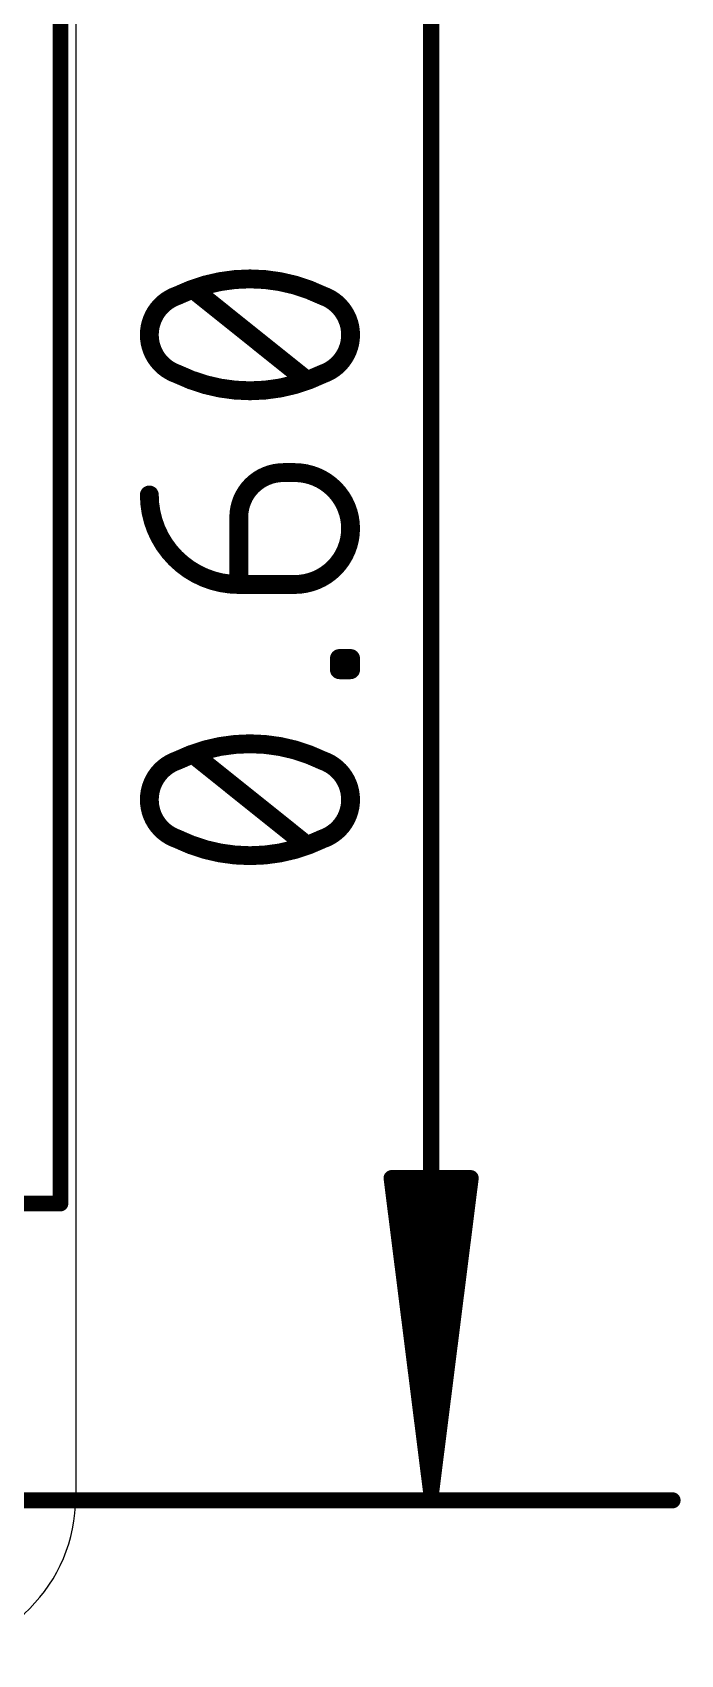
# Model space of a CAD drawing. Extents: x -6 to 40.4, y -4.9 to 21.7.
# Drawn here: x 35.21 to 40.45, y 0 to 13.09 of the extents above; entities that cross this region are included whole.
import ezdxf

# ---------------------------------------------------------------- set-up
doc = ezdxf.new("R2010")
doc.units = 0
for name, color, linetype in [('20', 4, 'CONTINUOUS'), ('21', 40, 'CONTINUOUS'), ('47', 253, 'CONTINUOUS')]:
    doc.layers.add(name, color=color, linetype=linetype)

msp = doc.modelspace()

# ---------------------------------------------------------------- linework, layer by layer
at = {"layer": '20'}
msp.add_line((35.56, 16.51), (35.56, 1.27), dxfattribs=at)
msp.add_arc((34.29, 1.27), 1.27, 270, 0, dxfattribs=at)
at = {"layer": '21', "const_width": 0.127}
for points in [[(35.436, 14.14), (35.436, 3.64)], [(35.436, 3.64), (19.936, 3.64)]]:
    msp.add_lwpolyline(points, dxfattribs=at)
at = {"layer": '21', "const_width": 0.0635}
for points in [[(35.4042, 3.64, 1), (35.4678, 3.64)], [(35.436, 3.6082, 1), (35.436, 3.6718)]]:
    msp.add_lwpolyline(points, format="xyb", dxfattribs=at)
at = {"layer": '47'}
for points, const_width in [([(38.4302, 1.3096), (38.4302, 16.3942)], 0.13), ([(37.4183, 10.2885), (36.5151, 11.011)], 0.1524), ([(37.2376, 9.5382), (37.3279, 9.5382)], 0.1524), ([(36.8764, 8.6351), (36.8764, 9.1769)], 0.1524), ([(37.3279, 8.6351), (36.8764, 8.6351)], 0.1524), ([(37.6892, 7.9473), (37.6892, 8.0376)], 0.1524), ([(37.6892, 8.0376), (37.7795, 8.0376)], 0.1524), ([(37.7795, 7.9473), (37.6892, 7.9473)], 0.1524), ([(37.7795, 8.0376), (37.7795, 7.9473)], 0.1524), ([(37.4183, 6.537), (36.5151, 7.2595)], 0.1524), ([(38.4302, 1.3096), (38.111, 3.8446)], 0.13), ([(38.111, 3.8446), (38.7494, 3.8446)], 0.13), ([(38.4302, 1.3096), (38.1702, 3.8446)], 0.13), ([(38.4302, 1.3096), (38.3002, 3.8446)], 0.13), ([(38.7494, 3.8446), (38.4302, 1.3096)], 0.13), ([(38.5602, 3.8446), (38.4302, 1.3096)], 0.13), ([(38.6902, 3.8446), (38.4302, 1.3096)], 0.13), ([(17.8054, 1.2446), (40.3802, 1.2446)], 0.13)]:
    msp.add_lwpolyline(points, dxfattribs=dict(at, const_width=const_width))
for points, const_width in [([(36.9667, 11.1013, 0.1139), (36.3797, 10.9658)], 0.1524), ([(37.5537, 10.9658, 0.1139), (36.9667, 11.1013)], 0.1524), ([(36.9667, 11.1394, 1), (36.9667, 11.0632)], 0.0762), ([(36.9667, 11.0632, 1), (36.9667, 11.1394)], 0.0762), ([(36.3797, 10.9658, 0.3205), (36.1539, 10.6498)], 0.1524), ([(36.363, 11.0001, 1), (36.3964, 10.9316)], 0.0762), ([(36.392, 10.9298, 1), (36.3673, 11.0019)], 0.0762), ([(36.5389, 11.0408, 1), (36.4913, 10.9812)], 0.0762), ([(37.5661, 11.0019, 1), (37.5414, 10.9298)], 0.0762), ([(37.7795, 10.6498, 0.3205), (37.5537, 10.9658)], 0.1524), ([(37.537, 10.9316, 1), (37.5704, 11.0001)], 0.0762), ([(36.1539, 10.6498, 0.3205), (36.3797, 10.3337)], 0.1524), ([(36.192, 10.6498, 1), (36.1158, 10.6498)], 0.0762), ([(36.1158, 10.6498, 1), (36.192, 10.6498)], 0.0762), ([(37.5537, 10.3337, 0.3205), (37.7795, 10.6498)], 0.1524), ([(37.8176, 10.6498, 1), (37.7414, 10.6498)], 0.0762), ([(37.7414, 10.6498, 1), (37.8176, 10.6498)], 0.0762), ([(36.3797, 10.3337, 0.1139), (36.9667, 10.1982)], 0.1524), ([(36.3964, 10.3679, 1), (36.363, 10.2994)], 0.0762), ([(36.3673, 10.2976, 1), (36.392, 10.3697)], 0.0762), ([(36.9667, 10.1982, 0.1139), (37.5537, 10.3337)], 0.1524), ([(37.3945, 10.2588, 1), (37.4421, 10.3183)], 0.0762), ([(37.5414, 10.3697, 1), (37.5661, 10.2976)], 0.0762), ([(37.5704, 10.2994, 1), (37.537, 10.3679)], 0.0762), ([(36.9667, 10.2363, 1), (36.9667, 10.1601)], 0.0762), ([(36.9667, 10.1601, 1), (36.9667, 10.2363)], 0.0762), ([(37.2376, 9.5382, 0.4142), (36.8764, 9.1769)], 0.1524), ([(37.2376, 9.5763, 1), (37.2376, 9.5001)], 0.0762), ([(37.2376, 9.5001, 1), (37.2376, 9.5763)], 0.0762), ([(37.3279, 8.6351, 1), (37.3279, 9.5382)], 0.1524), ([(37.3279, 9.5763, 1), (37.3279, 9.5001)], 0.0762), ([(37.3279, 9.5001, 1), (37.3279, 9.5763)], 0.0762), ([(36.1539, 9.3576, 0.4142), (36.8764, 8.6351)], 0.1524), ([(36.192, 9.3576, 1), (36.1158, 9.3576)], 0.0762), ([(36.9145, 9.1769, 1), (36.8383, 9.1769)], 0.0762), ([(36.8383, 9.1769, 1), (36.9145, 9.1769)], 0.0762), ([(36.8764, 8.6732, 1), (36.8764, 8.597)], 0.0762), ([(36.8383, 8.6351, 1), (36.9145, 8.6351)], 0.0762), ([(36.8764, 8.597, 1), (36.8764, 8.6732)], 0.0762), ([(37.3279, 8.6732, 1), (37.3279, 8.597)], 0.0762), ([(37.3279, 8.597, 1), (37.3279, 8.6732)], 0.0762), ([(37.7273, 8.0376, 1), (37.6511, 8.0376)], 0.0762), ([(37.6892, 8.0757, 1), (37.6892, 7.9995)], 0.0762), ([(37.6892, 7.9854, 1), (37.6892, 7.9092)], 0.0762), ([(37.6511, 7.9473, 1), (37.7273, 7.9473)], 0.0762), ([(37.8176, 8.0376, 1), (37.7414, 8.0376)], 0.0762), ([(37.7414, 7.9473, 1), (37.8176, 7.9473)], 0.0762), ([(37.7795, 7.9995, 1), (37.7795, 8.0757)], 0.0762), ([(37.7795, 7.9092, 1), (37.7795, 7.9854)], 0.0762), ([(36.9667, 7.3498, 0.1139), (36.3797, 7.2144)], 0.1524), ([(36.5389, 7.2893, 1), (36.4913, 7.2298)], 0.0762), ([(37.5537, 7.2144, 0.1139), (36.9667, 7.3498)], 0.1524), ([(36.9667, 7.3879, 1), (36.9667, 7.3117)], 0.0762), ([(36.9667, 7.3117, 1), (36.9667, 7.3879)], 0.0762), ([(36.3797, 7.2144, 0.3205), (36.1539, 6.8983)], 0.1524), ([(36.363, 7.2486, 1), (36.3964, 7.1801)], 0.0762), ([(36.392, 7.1783, 1), (36.3673, 7.2504)], 0.0762), ([(37.7795, 6.8983, 0.3205), (37.5537, 7.2144)], 0.1524), ([(37.5661, 7.2504, 1), (37.5414, 7.1783)], 0.0762), ([(37.537, 7.1801, 1), (37.5704, 7.2486)], 0.0762), ([(36.1539, 6.8983, 0.3205), (36.3797, 6.5822)], 0.1524), ([(36.192, 6.8983, 1), (36.1158, 6.8983)], 0.0762), ([(37.5537, 6.5822, 0.3205), (37.7795, 6.8983)], 0.1524), ([(37.8176, 6.8983, 1), (37.7414, 6.8983)], 0.0762), ([(36.1158, 6.8983, 1), (36.192, 6.8983)], 0.0762), ([(37.7414, 6.8983, 1), (37.8176, 6.8983)], 0.0762), ([(36.3797, 6.5822, 0.1139), (36.9667, 6.4467)], 0.1524), ([(36.3964, 6.6164, 1), (36.363, 6.5479)], 0.0762), ([(36.3673, 6.5461, 1), (36.392, 6.6182)], 0.0762), ([(36.9667, 6.4467, 0.1139), (37.5537, 6.5822)], 0.1524), ([(37.3945, 6.5073, 1), (37.4421, 6.5668)], 0.0762), ([(37.5414, 6.6182, 1), (37.5661, 6.5461)], 0.0762), ([(37.5704, 6.5479, 1), (37.537, 6.6164)], 0.0762), ([(36.9667, 6.4848, 1), (36.9667, 6.4086)], 0.0762), ([(36.9667, 6.4086, 1), (36.9667, 6.4848)], 0.0762), ([(38.1432, 3.8487, 1), (38.0787, 3.8405)], 0.065), ([(38.111, 3.8771, 1), (38.111, 3.8121)], 0.065), ([(38.2025, 3.8479, 1), (38.1379, 3.8413)], 0.065), ([(38.3327, 3.8463, 1), (38.2677, 3.8429)], 0.065), ([(38.5927, 3.8429, 1), (38.5277, 3.8463)], 0.065), ([(38.7225, 3.8413, 1), (38.6579, 3.8479)], 0.065), ([(38.7817, 3.8405, 1), (38.7172, 3.8487)], 0.065), ([(38.7494, 3.8121, 1), (38.7494, 3.8771)], 0.065), ([(38.398, 1.3137, 1), (38.4624, 1.3055)], 0.065), ([(38.3979, 1.3129, 1), (38.4625, 1.3063)], 0.065), ([(38.3977, 1.3079, 1), (38.4627, 1.3113)], 0.065), ([(38.3977, 1.3113, 1), (38.4627, 1.3079)], 0.065), ([(38.3977, 1.3096, 1), (38.4627, 1.3096)], 0.065), ([(38.3979, 1.3063, 1), (38.4625, 1.3129)], 0.065), ([(38.398, 1.3055, 1), (38.4624, 1.3137)], 0.065), ([(40.3802, 1.2121, 1), (40.3802, 1.2771)], 0.065)]:
    msp.add_lwpolyline(points, format="xyb", dxfattribs=dict(at, const_width=const_width))

doc.saveas('drawing.dxf')
